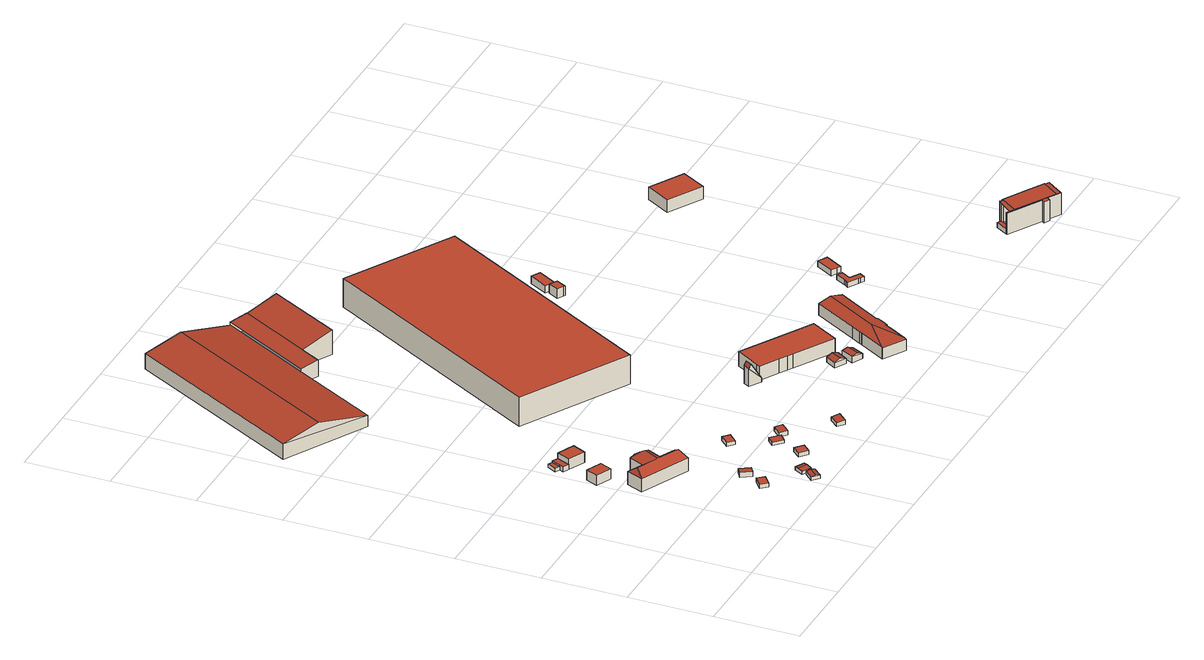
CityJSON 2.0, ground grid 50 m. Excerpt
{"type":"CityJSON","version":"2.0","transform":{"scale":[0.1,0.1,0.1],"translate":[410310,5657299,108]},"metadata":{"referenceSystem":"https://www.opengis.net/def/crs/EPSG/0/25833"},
"CityObjects":{
"building1":{"type":"Building","attributes":{"Dachtyp_tdc":"tdcPolyFlatRoof","Gemeindeschluessel":14612000,"Dachneigung":0,"QualitaetDacherkennung":57,"Geometrietyp2DReferenz":"3000","measuredHeight":6.18,"function":"31001_9998","roofType":"1000"},"geometry":[{"type":"Solid","lod":"2","boundaries":[[[[0,1,2,3]],[[1,4,5,2]],[[1,0,6,4]],[[5,7,3,2]],[[4,6,7,5]],[[6,0,3,7]]]],"semantics":{"surfaces":[{"type":"WallSurface"},{"type":"RoofSurface"},{"type":"GroundSurface"}],"values":[[0,0,1,2,0,0]]}}]},
"building2":{"type":"Building","attributes":{"Dachtyp_tdc":"tdcPolyFlatRoof","Gemeindeschluessel":14612000,"Dachneigung":0,"QualitaetDacherkennung":74,"Geometrietyp2DReferenz":"3000","measuredHeight":2.28,"function":"31001_9998","roofType":"1000"},"geometry":[{"type":"Solid","lod":"2","boundaries":[[[[8,9,10,11]],[[9,12,13,10]],[[12,14,15,13]],[[14,8,11,15]],[[14,12,9,8]],[[11,10,13,15]]]],"semantics":{"surfaces":[{"type":"WallSurface"},{"type":"RoofSurface"},{"type":"GroundSurface"}],"values":[[0,0,0,0,1,2]]}}]},
"building3":{"type":"Building","attributes":{"Dachtyp_tdc":"tdcPolyFlatRoof","Gemeindeschluessel":14612000,"Dachneigung":0,"QualitaetDacherkennung":76,"Geometrietyp2DReferenz":"3000","measuredHeight":2.53,"function":"31001_9998","roofType":"1000"},"geometry":[{"type":"Solid","lod":"2","boundaries":[[[[16,17,18,19]],[[17,20,21,18]],[[20,22,23,21]],[[22,16,19,23]],[[22,20,17,16]],[[19,18,21,23]]]],"semantics":{"surfaces":[{"type":"WallSurface"},{"type":"RoofSurface"},{"type":"GroundSurface"}],"values":[[0,0,0,0,1,2]]}}]},
"building4":{"type":"Building","attributes":{"Dachtyp_tdc":"tdcFreeFormRoof","Gemeindeschluessel":14612000,"Dachneigung":33.73,"QualitaetDacherkennung":35,"Geometrietyp2DReferenz":"3000","measuredHeight":12.24,"function":"31001_9998","roofType":"5000"},"geometry":[{"type":"Solid","lod":"2","boundaries":[[[[24,25,26,27]],[[25,28,29,26]],[[30,31,32,33]],[[31,34,35,32]],[[34,36,37,35]],[[36,38,39,37]],[[38,40,41,39]],[[40,42,43,41]],[[42,24,27,43]],[[44,45,46,42,40]],[[44,40,38]],[[47,48,45,44,38,36]],[[49,47,36,34]],[[49,34,31]],[[50,51,48,47,49,31,30]],[[50,30,28]],[[51,50,28,25]],[[46,45,48,51,25,24]],[[46,24,42]],[[27,26,29,33,32,35,37,39,41,43]],[[28,30,33,29]]]],"semantics":{"surfaces":[{"type":"WallSurface"},{"type":"RoofSurface"},{"type":"GroundSurface"}],"values":[[0,0,0,0,0,0,0,0,0,1,1,1,1,1,1,1,1,1,1,2,0]]}}]},
"building5":{"type":"Building","attributes":{"Dachtyp_tdc":"tdcPolyFlatRoof","Gemeindeschluessel":14612000,"Dachneigung":0,"QualitaetDacherkennung":80,"Geometrietyp2DReferenz":"3000","measuredHeight":3.04,"function":"31001_9998","roofType":"1000"},"geometry":[{"type":"Solid","lod":"2","boundaries":[[[[52,53,54,55]],[[53,56,57,54]],[[56,58,59,57]],[[58,60,61,59]],[[60,52,55,61]],[[60,58,56,53,52]],[[55,54,57,59,61]]]],"semantics":{"surfaces":[{"type":"WallSurface"},{"type":"RoofSurface"},{"type":"GroundSurface"}],"values":[[0,0,0,0,0,1,2]]}}]},
"building6":{"type":"Building","attributes":{"Dachtyp_tdc":"tdcPolyFlatRoof","Gemeindeschluessel":14612000,"Dachneigung":0,"QualitaetDacherkennung":76,"Geometrietyp2DReferenz":"3000","measuredHeight":6.39,"function":"31001_9998","roofType":"1000"},"geometry":[{"type":"Solid","lod":"2","boundaries":[[[[62,63,64,65]],[[63,66,61,64]],[[66,67,59,61]],[[67,62,65,59]],[[67,66,63,62]],[[65,64,61,59]]]],"semantics":{"surfaces":[{"type":"WallSurface"},{"type":"RoofSurface"},{"type":"GroundSurface"}],"values":[[0,0,0,0,1,2]]}}]},
"building7":{"type":"Building","attributes":{"Dachtyp_tdc":"tdcPolyFlatRoof","Gemeindeschluessel":14612000,"Dachneigung":4.93,"QualitaetDacherkennung":76,"Geometrietyp2DReferenz":"3000","measuredHeight":2.97,"function":"31001_9998","roofType":"2100"},"geometry":[{"type":"Solid","lod":"2","boundaries":[[[[68,69,70,71]],[[69,72,73,70]],[[72,74,75,73]],[[74,68,71,75]],[[74,72,69,68]],[[71,70,73,75]]]],"semantics":{"surfaces":[{"type":"WallSurface"},{"type":"RoofSurface"},{"type":"GroundSurface"}],"values":[[0,0,0,0,1,2]]}}]},
"building8":{"type":"Building","attributes":{"Gemeindeschluessel":14612000,"Dachneigung":81.72,"Dachorientierung":-137.87,"MittlereTraufHoehe":111,"QualitaetDacherkennung":71,"ObjektHoehe":2.52,"BodenHoehe":108.84,"Geometrietyp2DReferenz":"3000","AbsoluteHoehe":111.37,"Dachflaeche":35.42,"measuredHeight":2.52,"function":"31001_9998","roofType":"3100","storeysAboveGround":1},"geometry":[{"type":"MultiSurface","lod":"2","boundaries":[[[76,77,78,79]],[[77,80,81,78]],[[80,82,83,81]],[[82,76,79,83]],[[80,77,84]],[[76,82,85]],[[77,76,85,84]],[[82,80,84,85]],[[79,78,81,83]]],"semantics":{"surfaces":[{"type":"WallSurface"},{"type":"RoofSurface"},{"type":"GroundSurface"}],"values":[0,0,0,0,0,0,1,1,2]}}]},
"building9":{"type":"Building","attributes":{"Dachtyp_tdc":"tdcGableRoof","Gemeindeschluessel":14612000,"Dachneigung":10.12,"QualitaetDacherkennung":87,"Geometrietyp2DReferenz":"3000","measuredHeight":2.55,"function":"31001_9998","roofType":"3100"},"geometry":[{"type":"Solid","lod":"2","boundaries":[[[[86,87,88,89]],[[87,90,91,88]],[[90,92,93,91]],[[92,86,89,93]],[[90,87,94]],[[87,86,95,94]],[[92,90,94,95]],[[89,88,91,93]],[[86,92,95]]]],"semantics":{"surfaces":[{"type":"WallSurface"},{"type":"RoofSurface"},{"type":"GroundSurface"}],"values":[[0,0,0,0,0,1,1,2,0]]}}]},
"building10":{"type":"Building","attributes":{"Dachtyp_tdc":"tdcPolyFlatRoof","Gemeindeschluessel":14612000,"Dachneigung":0,"QualitaetDacherkennung":68,"Geometrietyp2DReferenz":"3000","measuredHeight":2.56,"function":"31001_9998","roofType":"1000"},"geometry":[{"type":"Solid","lod":"2","boundaries":[[[[96,97,98,99]],[[97,100,101,98]],[[100,102,103,101]],[[102,96,99,103]],[[102,100,97,96]],[[99,98,101,103]]]],"semantics":{"surfaces":[{"type":"WallSurface"},{"type":"RoofSurface"},{"type":"GroundSurface"}],"values":[[0,0,0,0,1,2]]}}]},
"building11":{"type":"Building","attributes":{"Dachtyp_tdc":"tdcPolyFlatRoof","Gemeindeschluessel":14612000,"Dachneigung":0,"QualitaetDacherkennung":75,"Geometrietyp2DReferenz":"3000","measuredHeight":2.44,"function":"31001_9998","roofType":"1000"},"geometry":[{"type":"Solid","lod":"2","boundaries":[[[[104,105,106,107]],[[105,108,109,106]],[[108,110,111,109]],[[110,104,107,111]],[[110,108,105,104]],[[107,106,109,111]]]],"semantics":{"surfaces":[{"type":"WallSurface"},{"type":"RoofSurface"},{"type":"GroundSurface"}],"values":[[0,0,0,0,1,2]]}}]},
"building12":{"type":"Building","attributes":{"Dachtyp_tdc":"tdcPolyFlatRoof","Gemeindeschluessel":14612000,"Dachneigung":4.45,"QualitaetDacherkennung":75,"Geometrietyp2DReferenz":"3000","measuredHeight":2.32,"function":"31001_9998","roofType":"2100"},"geometry":[{"type":"Solid","lod":"2","boundaries":[[[[112,113,114,115]],[[113,116,117,114]],[[116,118,119,117]],[[118,112,115,119]],[[118,116,113,112]],[[115,114,117,119]]]],"semantics":{"surfaces":[{"type":"WallSurface"},{"type":"RoofSurface"},{"type":"GroundSurface"}],"values":[[0,0,0,0,1,2]]}}]},
"building13":{"type":"Building","attributes":{"Dachtyp_tdc":"tdcPolyFlatRoof","Gemeindeschluessel":14612000,"Dachneigung":5.38,"QualitaetDacherkennung":70,"Geometrietyp2DReferenz":"3000","measuredHeight":2.9,"function":"31001_9998","roofType":"2100"},"geometry":[{"type":"Solid","lod":"2","boundaries":[[[[120,121,122,123]],[[121,124,125,122]],[[124,126,127,125]],[[126,120,123,127]],[[126,124,121,120]],[[123,122,125,127]]]],"semantics":{"surfaces":[{"type":"WallSurface"},{"type":"RoofSurface"},{"type":"GroundSurface"}],"values":[[0,0,0,0,1,2]]}}]},
"building14":{"type":"Building","attributes":{"name":"DSC-Trainingshalle","Gemeindeschluessel":14612000,"Geometrietyp2DReferenz":"3000","function":"31001_3211","roofType":"9999"},"children":["building14-1","building14-2","building14-3"]},
"building14-1":{"type":"BuildingPart","attributes":{"Dachtyp_tdc":"tdcGableRoof","Dachneigung":12.76,"QualitaetDacherkennung":54,"Geometrietyp2DReferenz":"3000","measuredHeight":14.14,"roofType":"3100"},"parents":["building14"],"geometry":[{"type":"MultiSurface","lod":"2","boundaries":[[[128,129,130,131]],[[129,132,133,130]],[[134,128,131,135]],[[132,129,136]],[[128,134,137]],[[129,128,137,136]],[[134,138,132,136,137]],[[131,130,133,139,135]]],"semantics":{"surfaces":[{"type":"WallSurface"},{"type":"RoofSurface"},{"type":"GroundSurface"}],"values":[0,0,0,0,0,1,1,2]}}]},
"building14-2":{"type":"BuildingPart","attributes":{"Dachtyp_tdc":"tdcPolyFlatRoof","Dachneigung":6.84,"QualitaetDacherkennung":93,"Geometrietyp2DReferenz":"3000","measuredHeight":9.92,"roofType":"2100"},"parents":["building14"],"geometry":[{"type":"MultiSurface","lod":"2","boundaries":[[[140,141,142,143,133,132]],[[144,145,146,147,148]],[[145,149,138,139,146]],[[149,145,144,141,140]],[[133,143,147,146,139]]],"semantics":{"surfaces":[{"type":"WallSurface"},{"type":"RoofSurface"},{"type":"GroundSurface"}],"values":[0,0,0,1,2]}}]},
"building14-3":{"type":"BuildingPart","attributes":{"Dachtyp_tdc":"tdcPolyFlatRoof","Dachneigung":14.07,"QualitaetDacherkennung":85,"Geometrietyp2DReferenz":"3000","measuredHeight":14.85,"roofType":"2100"},"parents":["building14"],"geometry":[{"type":"MultiSurface","lod":"2","boundaries":[[[150,148,147,151]],[[142,152,153,143]],[[152,150,151,153]],[[152,142,148,150]],[[151,147,143,153]]],"semantics":{"surfaces":[{"type":"WallSurface"},{"type":"RoofSurface"},{"type":"GroundSurface"}],"values":[0,0,0,1,2]}}]},
"building15":{"type":"Building","attributes":{"Dachtyp_tdc":"tdcPolyFlatRoof","Gemeindeschluessel":14612000,"Dachneigung":8.68,"QualitaetDacherkennung":80,"Geometrietyp2DReferenz":"3000","measuredHeight":2.91,"function":"31001_9998","roofType":"2100"},"geometry":[{"type":"Solid","lod":"2","boundaries":[[[[154,155,156,157]],[[158,159,156,155]],[[159,160,157,156]],[[160,161,154,157]],[[160,159,158,161]],[[161,158,155,154]]]],"semantics":{"surfaces":[{"type":"GroundSurface"},{"type":"WallSurface"},{"type":"RoofSurface"}],"values":[[0,1,1,1,2,1]]}}]},
"building16":{"type":"Building","attributes":{"Dachtyp_tdc":"tdcFreeFormRoof","Gemeindeschluessel":14612000,"Dachneigung":57.84,"QualitaetDacherkennung":4,"Geometrietyp2DReferenz":"3000","measuredHeight":13.38,"function":"31001_9998","roofType":"5000"},"geometry":[{"type":"Solid","lod":"2","boundaries":[[[[162,163,164,165]],[[163,166,167,164]],[[166,168,169,167]],[[168,170,171,169]],[[170,162,165,171]],[[170,168,166,172,173]],[[173,172,163,162]],[[166,163,172]],[[162,170,173]],[[165,164,167,169,171]]]],"semantics":{"surfaces":[{"type":"WallSurface"},{"type":"RoofSurface"},{"type":"GroundSurface"}],"values":[[0,0,0,0,0,1,1,0,0,2]]}}]},
"building17":{"type":"Building","attributes":{"name":"EnergieVerbund Arena","Dachtyp_tdc":"tdcPolyFlatRoof","Gemeindeschluessel":14612000,"Dachneigung":0,"QualitaetDacherkennung":38,"Geometrietyp2DReferenz":"3000","measuredHeight":17.69,"function":"31001_3211","roofType":"1000"},"geometry":[{"type":"Solid","lod":"2","boundaries":[[[[174,175,176,177]],[[175,178,179,176]],[[178,180,181,179]],[[180,174,177,181]],[[180,178,175,174]],[[177,176,179,181]]]],"semantics":{"surfaces":[{"type":"WallSurface"},{"type":"RoofSurface"},{"type":"GroundSurface"}],"values":[[0,0,0,0,1,2]]}}]},
"building18":{"type":"Building","attributes":{"Dachtyp_tdc":"tdcGableRoof","Gemeindeschluessel":14612000,"Dachneigung":21.44,"QualitaetDacherkennung":61,"Geometrietyp2DReferenz":"3000","measuredHeight":4.76,"function":"31001_9998","roofType":"3100"},"geometry":[{"type":"Solid","lod":"2","boundaries":[[[[182,183,184,185]],[[183,186,187,184]],[[186,188,189,187]],[[188,182,185,189]],[[186,183,190]],[[182,188,191]],[[183,182,191,190]],[[188,186,190,191]],[[185,184,187,189]]]],"semantics":{"surfaces":[{"type":"WallSurface"},{"type":"RoofSurface"},{"type":"GroundSurface"}],"values":[[0,0,0,0,0,0,1,1,2]]}}]},
"building19":{"type":"Building","attributes":{"Gemeindeschluessel":14612000,"Dachtyp_tdc":"tdcPolyFlatRoof","Dachneigung":0,"QualitaetDacherkennung":66,"Geometrietyp2DReferenz":"3000","measuredHeight":8.79,"function":"31001_9998","roofType":"1000"},"geometry":[{"type":"Solid","lod":"2","boundaries":[[[[192,193,167,169]],[[193,194,195,167]],[[194,196,197,195]],[[196,198,199,197]],[[198,200,201,199]],[[200,202,203,201]],[[202,204,205,203]],[[204,192,169,205]],[[204,202,200,198,196,194,193,192]],[[169,167,195,197,199,201,203,205]]]],"semantics":{"surfaces":[{"type":"WallSurface"},{"type":"RoofSurface"},{"type":"GroundSurface"}],"values":[[0,0,0,0,0,0,0,0,1,2]]}}]},
"building20":{"type":"Building","attributes":{"Dachtyp_tdc":"tdcGableRoof","Gemeindeschluessel":14612000,"Dachneigung":25.62,"QualitaetDacherkennung":74,"Geometrietyp2DReferenz":"3000","measuredHeight":4.58,"function":"31001_9998","roofType":"3100"},"geometry":[{"type":"Solid","lod":"2","boundaries":[[[[206,207,208,209]],[[207,210,211,208]],[[210,212,213,211]],[[212,206,209,213]],[[210,207,214]],[[206,212,215]],[[207,206,215,214]],[[212,210,214,215]],[[209,208,211,213]]]],"semantics":{"surfaces":[{"type":"WallSurface"},{"type":"RoofSurface"},{"type":"GroundSurface"}],"values":[[0,0,0,0,0,0,1,1,2]]}}]},
"building21":{"type":"Building","attributes":{"Dachtyp_tdc":"tdcFreeFormRoof","Gemeindeschluessel":14612000,"Dachneigung":13.88,"QualitaetDacherkennung":62,"Geometrietyp2DReferenz":"3000","measuredHeight":8.9,"function":"31001_9998","roofType":"5000"},"geometry":[{"type":"Solid","lod":"2","boundaries":[[[[216,217,218,219]],[[217,220,221,218]],[[220,222,223,221]],[[222,224,225,223]],[[224,226,227,225]],[[226,228,229,227]],[[228,230,231,229]],[[230,232,233,231]],[[232,234,235,233]],[[234,236,237,235]],[[236,238,239,237]],[[238,240,241,239]],[[240,242,243,241]],[[242,244,245,243]],[[234,246,247,248,236]],[[220,217,249,247,246,232,230,228,226,224,222]],[[247,249,216,250,244,242,240,238,248]],[[238,236,248]],[[217,216,249]],[[234,232,246]],[[245,251,219,218,221,223,225,227,229,231,233,235,237,239,241,243]],[[244,250,251,245]],[[250,216,219,251]]]],"semantics":{"surfaces":[{"type":"WallSurface"},{"type":"RoofSurface"},{"type":"GroundSurface"}],"values":[[0,0,0,0,0,0,0,0,0,0,0,0,0,0,1,1,1,0,0,0,2,0,0]]}}]},
"building22":{"type":"Building","attributes":{"Dachtyp_tdc":"tdcPolyFlatRoof","Gemeindeschluessel":14612000,"Dachneigung":0,"QualitaetDacherkennung":58,"Geometrietyp2DReferenz":"3000","measuredHeight":5.69,"function":"31001_9998","roofType":"1000"},"geometry":[{"type":"Solid","lod":"2","boundaries":[[[[252,253,254,255]],[[253,256,257,254]],[[256,258,259,257]],[[258,260,261,259]],[[260,262,263,261]],[[262,252,255,263]],[[262,260,258,256,253,252]],[[255,254,257,259,261,263]]]],"semantics":{"surfaces":[{"type":"WallSurface"},{"type":"RoofSurface"},{"type":"GroundSurface"}],"values":[[0,0,0,0,0,0,1,2]]}}]},
"building23":{"type":"Building","attributes":{"Dachtyp_tdc":"tdcPolyFlatRoof","Gemeindeschluessel":14612000,"Dachneigung":0,"QualitaetDacherkennung":80,"Geometrietyp2DReferenz":"3000","measuredHeight":4.5,"function":"31001_9998","roofType":"1000"},"geometry":[{"type":"Solid","lod":"2","boundaries":[[[[264,265,266,267]],[[265,268,269,266]],[[268,270,271,269]],[[270,264,267,271]],[[270,268,265,264]],[[267,266,269,271]]]],"semantics":{"surfaces":[{"type":"WallSurface"},{"type":"RoofSurface"},{"type":"GroundSurface"}],"values":[[0,0,0,0,1,2]]}}]},
"building24":{"type":"Building","attributes":{"Dachtyp_tdc":"tdcPolyFlatRoof","Gemeindeschluessel":14612000,"Dachneigung":0,"QualitaetDacherkennung":85,"Geometrietyp2DReferenz":"3000","measuredHeight":2.99,"function":"31001_9998","roofType":"1000"},"geometry":[{"type":"Solid","lod":"2","boundaries":[[[[272,273,274,275]],[[273,276,277,274]],[[276,278,279,277]],[[278,280,281,279]],[[280,282,283,281]],[[282,284,285,283]],[[284,286,287,285]],[[286,288,289,287]],[[288,290,291,289]],[[290,292,293,291]],[[292,272,275,293]],[[292,290,288,286,284,282,280,278,276,273,272]],[[275,274,277,279,281,283,285,287,289,291,293]]]],"semantics":{"surfaces":[{"type":"WallSurface"},{"type":"RoofSurface"},{"type":"GroundSurface"}],"values":[[0,0,0,0,0,0,0,0,0,0,0,1,2]]}}]},
"building25":{"type":"Building","attributes":{"Dachtyp_tdc":"tdcPolyFlatRoof","Gemeindeschluessel":14612000,"Dachneigung":0,"QualitaetDacherkennung":65,"Geometrietyp2DReferenz":"3000","measuredHeight":3.44,"function":"31001_9998","roofType":"1000"},"geometry":[{"type":"Solid","lod":"2","boundaries":[[[[294,295,296,297]],[[295,298,299,296]],[[298,300,301,299]],[[300,302,303,301]],[[302,294,297,303]],[[302,300,298,295,294]],[[297,296,299,301,303]]]],"semantics":{"surfaces":[{"type":"WallSurface"},{"type":"RoofSurface"},{"type":"GroundSurface"}],"values":[[0,0,0,0,0,1,2]]}}]},
"building26":{"type":"Building","attributes":{"Dachtyp_tdc":"tdcPolyFlatRoof","Gemeindeschluessel":14612000,"Dachneigung":0,"QualitaetDacherkennung":70,"Geometrietyp2DReferenz":"3000","measuredHeight":7.72,"function":"31001_9998","roofType":"1000"},"geometry":[{"type":"Solid","lod":"2","boundaries":[[[[304,305,306,307]],[[305,308,309,306]],[[308,310,311,309]],[[310,304,307,311]],[[310,308,305,304]],[[307,306,309,311]]]],"semantics":{"surfaces":[{"type":"WallSurface"},{"type":"RoofSurface"},{"type":"GroundSurface"}],"values":[[0,0,0,0,1,2]]}}]},
"building27":{"type":"Building","attributes":{"Dachtyp_tdc":"tdcPolyFlatRoof","Gemeindeschluessel":14612000,"Dachneigung":11.17,"QualitaetDacherkennung":25,"Geometrietyp2DReferenz":"3000","measuredHeight":13.16,"function":"31001_9998","roofType":"2100"},"geometry":[{"type":"Solid","lod":"2","boundaries":[[[[312,313,314,315,316,317,318,319]],[[320,321,313,312]],[[321,322,314,313]],[[322,323,315,314]],[[323,324,316,315]],[[324,325,317,316]],[[325,326,318,317]],[[326,327,319,318]],[[327,320,312,319]],[[327,326,325,324,323,322,321,320]]]],"semantics":{"surfaces":[{"type":"GroundSurface"},{"type":"WallSurface"},{"type":"RoofSurface"}],"values":[[0,1,1,1,1,1,1,1,1,2]]}}]},
"building28":{"type":"Building","attributes":{"Gemeindeschluessel":14612000,"Geometrietyp2DReferenz":"3000","function":"31001_9998","roofType":"9999"},"children":["building28-1","building28-2","building28-3","building28-4"]},
"building28-1":{"type":"BuildingPart","attributes":{"Dachtyp_tdc":"tdcPolyFlatRoof","Dachneigung":6.89,"QualitaetDacherkennung":47,"Geometrietyp2DReferenz":"3000","measuredHeight":14.32,"roofType":"2100"},"parents":["building28"],"geometry":[{"type":"MultiSurface","lod":"2","boundaries":[[[328,329,330,331,332]],[[333,334,335,336,337]],[[334,338,339,335]],[[334,333,329,328,338]],[[339,332,331,336,335]]],"semantics":{"surfaces":[{"type":"WallSurface"},{"type":"RoofSurface"},{"type":"GroundSurface"}],"values":[0,0,0,1,2]}}]},
"building28-2":{"type":"BuildingPart","attributes":{"Dachtyp_tdc":"tdcPolyFlatRoof","Dachneigung":7.28,"QualitaetDacherkennung":68,"Geometrietyp2DReferenz":"3000","measuredHeight":14.38,"roofType":"2100"},"parents":["building28"],"geometry":[{"type":"MultiSurface","lod":"2","boundaries":[[[340,341,342,343,344]],[[345,316,346,347]],[[344,343,316,345]],[[343,342,346,316]],[[344,345,347,340]]],"semantics":{"surfaces":[{"type":"RoofSurface"},{"type":"GroundSurface"},{"type":"WallSurface"}],"values":[0,1,2,2,2]}}]},
"building28-3":{"type":"BuildingPart","attributes":{"Dachtyp_tdc":"tdcPolyFlatRoof","Dachneigung":6.83,"QualitaetDacherkennung":90,"Geometrietyp2DReferenz":"3000","measuredHeight":14.43,"roofType":"2100"},"parents":["building28"],"geometry":[{"type":"MultiSurface","lod":"2","boundaries":[[[348,349,339,338]],[[348,350,351,349]],[[350,352,353,351]],[[352,340,347,353]],[[328,332,346,342]],[[328,342,341,340,352,350,348,338]],[[339,349,351,353,347,346,332]]],"semantics":{"surfaces":[{"type":"WallSurface"},{"type":"RoofSurface"},{"type":"GroundSurface"}],"values":[0,0,0,0,0,1,2]}}]},
"building28-4":{"type":"BuildingPart","attributes":{"Dachtyp_tdc":"tdcPolyFlatRoof","Dachneigung":0,"QualitaetDacherkennung":71,"Geometrietyp2DReferenz":"3000","measuredHeight":3.02,"roofType":"1000"},"parents":["building28"],"geometry":[{"type":"MultiSurface","lod":"2","boundaries":[[[354,336,331,315]],[[355,337,336,354]],[[330,356,315,331]],[[356,355,354,315]],[[356,330,337,355]]],"semantics":{"surfaces":[{"type":"GroundSurface"},{"type":"WallSurface"},{"type":"RoofSurface"}],"values":[0,1,1,1,2]}}]}
},
"vertices":[
[473,1107,89],[506,1179,89],[506,1179,27],[473,1107,27],[598,1137,89],[598,1137,27],[565,1065,89],[565,1065,27],
[564,1405,50],[540,1350,50],[540,1350,28],[564,1405,28],[512,1363,50],[512,1363,28],[537,1417,50],[537,1417,28],
[821,315,35],[875,359,35],[875,359,10],[821,315,10],[907,320,35],[907,320,10],[853,276,35],[853,276,10],
[823,962,91],[784,878,91],[784,878,11],[823,962,11],[880,834,91],[880,834,11],[834,734,91],[532,872,91],[532,872,11],[834,734,11],[576,972,91],[576,972,11],[669,930,91],[669,930,11],[707,1014,91],[707,1014,11],[754,1011,91],[754,1011,11],[789,995,91],[789,995,11],[740,959,127],[746,945,134],[758,950,127],[697,857,128],[707,861,133],[574,913,128],[837,793,128],[711,851,128],
[529,1325,58],[540,1350,58],[540,1350,27],[529,1325,27],[564,1405,58],[564,1405,27],[601,1389,58],[601,1389,27],[565,1309,58],[565,1309,27],
[704,1343,91],[668,1263,91],[668,1263,27],[704,1343,27],[565,1309,91],[601,1389,91],
[890,460,35],[932,487,31],[932,487,6],[890,460,6],[970,428,31],[970,428,6],[928,401,35],[928,401,6],
[1011,98,30],[1058,150,30],[1058,150,8],[1011,98,8],[1095,116,30],[1095,116,8],[1048,64,30],[1048,64,8],[1077,133,34],[1030,81,34],
[1074,220,30],[1127,191,30],[1127,191,9],[1074,220,9],[1098,138,28],[1098,138,9],[1045,167,28],[1045,167,9],[1115,169,34],[1062,198,34],
[1254,220,33],[1209,260,33],[1209,260,8],[1254,220,8],[1250,305,33],[1250,305,8],[1294,265,33],[1294,265,8],
[1190,618,32],[1153,652,32],[1153,652,8],[1190,618,8],[1201,703,32],[1201,703,8],[1237,669,32],[1237,669,8],
[1262,437,26],[1297,472,30],[1297,472,7],[1262,437,7],[1347,423,30],[1347,423,7],[1311,388,26],[1311,388,7],
[1394,404,36],[1358,438,32],[1358,438,7],[1394,404,7],[1406,489,32],[1406,489,7],[1442,455,36],[1442,455,7],
[2,2718,154],[571,3769,154],[571,3769,56],[2,2718,56],[1071,3498,123],[1071,3498,56],[501,2447,123],[501,2447,56],[781,3655,198],[212,2604,198],[776,2954,123],[776,2954,56],
[1071,3498,142],[1169,3445,156],[1169,3445,155],[1169,3445,56],[939,3019,156],[874,2900,156],[874,2900,56],[939,3019,56],[939,3019,155],[776,2954,142],
[1115,2924,205],[1115,2924,56],[1345,3350,205],[1345,3350,56],
[1625,255,9],[1663,222,9],[1617,169,9],[1579,202,9],[1663,222,38],[1617,169,38],[1579,202,30],[1625,255,30],
[1708,769,160],[1730,806,161],[1730,806,50],[1708,769,50],[1802,764,74],[1802,764,50],[1789,742,74],[1789,742,50],[1780,727,74],[1780,727,50],[1742,799,183],[1720,761,183],
[2251,2716,221],[1490,1360,221],[1490,1360,44],[2251,2716,44],[846,1721,221],[846,1721,44],[1607,3078,221],[1607,3078,44],
[2063,427,87],[2101,490,87],[2101,490,56],[2063,427,56],[2164,452,89],[2164,452,56],[2126,389,89],[2126,389,56],[2132,471,104],[2094,408,104],
[1789,742,138],[1802,764,138],[1884,906,138],[1884,906,50],[2313,658,138],[2313,658,50],[2218,494,138],[2218,494,50],[1980,632,138],[1980,632,50],[1948,650,138],[1948,650,50],[1901,678,138],[1901,678,50],
[2148,363,94],[2184,438,94],[2184,438,56],[2148,363,56],[2249,406,85],[2249,406,56],[2213,332,85],[2213,332,56],[2218,421,102],[2182,347,102],
[2532,727,127],[2666,649,128],[2666,649,58],[2532,727,58],[2512,384,128],[2512,384,58],[2520,378,126],[2520,378,58],[2500,343,126],[2500,343,58],[2478,306,126],[2478,306,58],[2476,308,126],[2476,308,58],[2470,311,128],[2470,311,58],[2450,274,128],[2450,274,58],[2378,151,126],[2378,151,58],[2245,230,128],[2245,230,58],[2245,232,128],[2245,232,58],[2336,389,128],[2336,389,58],[2340,394,128],[2340,394,58],[2346,406,128],[2346,406,58],[2389,169,128],[2416,369,147],[2245,231,128],[2600,687,147],[2378,461,128],[2378,461,58],
[2178,2089,82],[2212,2149,82],[2212,2149,25],[2178,2089,25],[2250,2128,82],[2250,2128,25],[2258,2123,82],[2258,2123,25],[2224,2063,82],[2224,2063,25],[2216,2068,82],[2216,2068,25],
[2318,2249,71],[2255,2138,71],[2255,2138,26],[2318,2249,26],[2202,2168,71],[2202,2168,26],[2265,2278,71],[2265,2278,26],
[2855,700,89],[2862,713,89],[2862,713,59],[2855,700,59],[2870,726,89],[2870,726,59],[2906,787,89],[2906,787,59],[2918,781,89],[2918,781,59],[2938,769,89],[2938,769,59],[2905,714,89],[2905,714,59],[2966,678,89],[2966,678,59],[2947,646,89],[2947,646,59],[2928,657,89],[2928,657,59],[2915,665,89],[2915,665,59],
[2984,799,93],[2963,811,93],[2963,811,59],[2984,799,59],[2930,830,93],[2930,830,59],[2991,935,93],[2991,935,59],[3046,904,93],[3046,904,59],
[3472,1922,136],[3390,1776,136],[3390,1776,59],[3472,1922,59],[3184,1893,136],[3184,1893,59],[3266,2039,136],[3266,2039,59],
[3968,53,10],[3977,68,10],[3778,184,10],[3781,189,10],[4088,11,10],[4085,6,10],[4010,50,10],[4001,34,10],[3968,53,137],[3977,68,140],[3778,184,140],[3781,189,142],[4088,11,142],[4085,6,141],[4010,50,141],[4001,34,137],
[3827,163,141],[3801,178,141],[3801,178,40],[3801,178,10],[3827,163,10],[3849,248,151],[3858,261,153],[3858,261,10],[3849,248,10],[3849,248,40],[3876,250,153],[3876,250,10],
[4119,112,154],[4102,82,149],[4068,23,141],[4088,11,141],[4139,100,154],[4139,100,10],[4068,23,10],[4119,112,10],
[3880,256,154],[3880,256,10],[4014,180,154],[4014,180,10],[4123,117,154],[4123,117,10],
[3824,263,10],[3824,263,40],[3781,189,40]
]}
